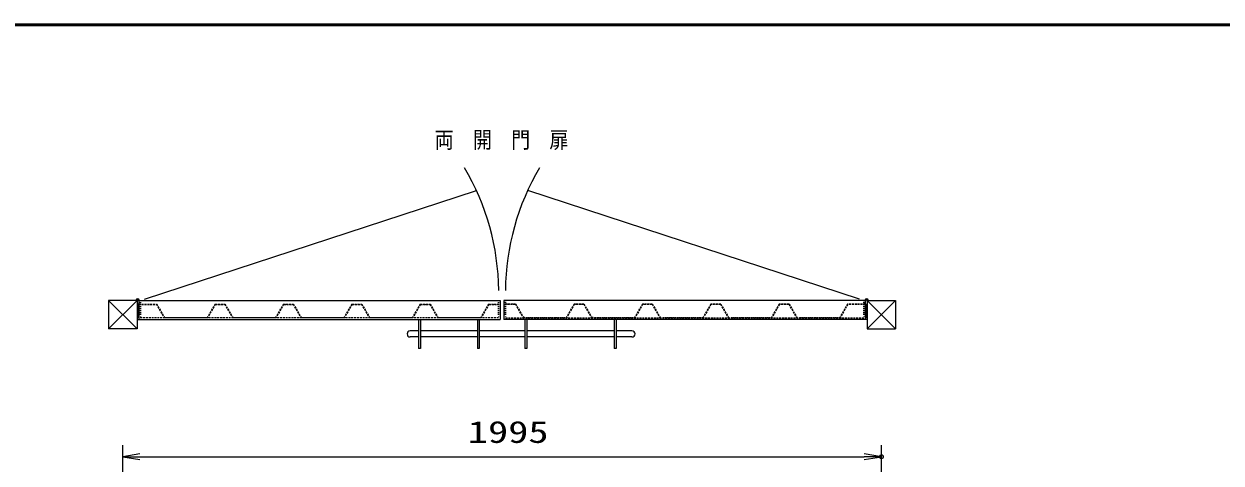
# Model space of a CAD drawing. Units: millimetres, scale not verified. Extents: x -4425 to 4425, y -3150 to 3150.
# Drawn here: x -384 to 2764, y 1770 to 2925 of the extents above; entities that cross this region are included whole.
import ezdxf
from ezdxf.enums import TextEntityAlignment as Align

# ---------------------------------------------------------------- set-up
doc = ezdxf.new("R2010")
doc.units = ezdxf.units.MM
doc.header["$LTSCALE"] = 20
doc.header["$PDMODE"] = 32
doc.header["$PDSIZE"] = 10
doc.linetypes.add('USER2', pattern=[0.375, 0.25, -0.125])
doc.linetypes.add('USER3', pattern=[0.26, 0.01, -0.25])
for name, color, linetype, lineweight in [('0-0_1', 7, 'Continuous', 25), ('0-3_0', 1, 'Continuous', 25), ('0-5_WAKU', 7, 'Continuous', 25)]:
    doc.layers.add(name, color=color, linetype=linetype, lineweight=lineweight)
doc.layers.add('0-4_DEFPOINTS', color=7, linetype='Continuous')
doc.styles.add('ＭＳ ゴシック', font='')
doc.styles.get('ＭＳ ゴシック').set_extended_font_data('MS Gothic')

# ---------------------------------------------------------------- blocks, each defined once
blk = doc.blocks.new('DARROWS')
at = {"layer": '0-3_0', "color": 2}
blk.add_line((0, 0), (-19.982, 0), dxfattribs=at)
blk.add_lwpolyline([(-20, -3.333), (0, 0), (-20, 3.333)], dxfattribs=at)

msp = doc.modelspace()

# ---------------------------------------------------------------- linework, layer by layer
at = {"layer": '0-0_1', "color": 4}
for p, q in [((-67.07, 2201.57), (805.71, 2487.24)), ((1813.22, 2201.57), (940.44, 2487.24))]:
    msp.add_line(p, q, dxfattribs=at)
at = {"layer": '0-0_1'}
for p, q in [((-162.02, 2197.88), (-162.02, 2122.95)), ((-87.09, 2197.88), (-162.02, 2197.88)), ((-162.02, 2122.95), (-87.09, 2197.88)), ((-162.02, 2197.88), (-87.09, 2122.95)), ((-87.09, 2197.88), (-87.09, 2122.95)), ((-85.59, 2188.49), (-85.59, 2151.92)), ((-83.59, 2188.49), (-85.59, 2188.49)), ((-83.59, 2188.49), (-83.59, 2151.92)), ((-82.09, 2197.88), (-82.09, 2147.92)), ((-82.09, 2197.88), (868.08, 2197.88)), ((868.08, 2197.88), (868.08, 2147.92)), ((1828.24, 2197.88), (878.07, 2197.88)), ((878.07, 2197.88), (878.07, 2147.92)), ((1828.24, 2197.88), (1828.24, 2147.92)), ((1829.74, 2188.49), (1829.74, 2151.92)), ((1829.74, 2188.49), (1831.74, 2188.49)), ((1831.74, 2188.49), (1831.74, 2151.92)), ((1833.23, 2197.88), (1833.23, 2122.95)), ((1833.23, 2197.88), (1908.17, 2197.88)), ((1908.17, 2122.95), (1833.23, 2197.88)), ((1908.17, 2197.88), (1833.23, 2122.95)), ((1908.17, 2197.88), (1908.17, 2122.95)), ((-85.59, 2151.92), (-87.09, 2151.92)), ((-87.09, 2147.92), (868.08, 2147.92)), ((-82.09, 2151.92), (-83.59, 2151.92)), ((653.27, 2147.92), (653.27, 2071.99)), ((658.27, 2147.92), (658.27, 2071.99)), ((808.13, 2147.92), (808.13, 2071.99)), ((813.13, 2147.92), (813.13, 2071.99)), ((1833.23, 2147.92), (878.07, 2147.92)), ((933.02, 2147.92), (933.02, 2071.99)), ((938.02, 2147.92), (938.02, 2071.99)), ((1167.81, 2147.92), (1167.81, 2071.99)), ((1172.81, 2147.92), (1172.81, 2071.99)), ((1828.24, 2151.92), (1829.74, 2151.92)), ((1831.74, 2151.92), (1833.23, 2151.92)), ((-87.09, 2122.95), (-162.02, 2122.95)), ((653.27, 2117.95), (631.29, 2117.95)), ((808.13, 2117.95), (658.27, 2117.95)), ((933.02, 2117.95), (813.13, 2117.95)), ((1167.81, 2117.95), (938.02, 2117.95)), ((1214.77, 2117.95), (1172.81, 2117.95)), ((1833.23, 2122.95), (1908.17, 2122.95)), ((653.27, 2101.96), (631.29, 2101.96)), ((808.13, 2101.96), (658.27, 2101.96)), ((933.02, 2101.96), (813.13, 2101.96)), ((1167.81, 2101.96), (938.02, 2101.96)), ((1214.77, 2101.96), (1172.81, 2101.96)), ((658.27, 2071.99), (653.27, 2071.99)), ((813.13, 2071.99), (808.13, 2071.99)), ((938.02, 2071.99), (933.02, 2071.99)), ((1172.81, 2071.99), (1167.81, 2071.99))]:
    msp.add_line(p, q, dxfattribs=at)
at = {"layer": '0-0_1', "linetype": 'USER2'}
for p, q in [((-82.09, 2188.49), (-35.62, 2188.49)), ((-82.09, 2187.69), (-36.08, 2187.69)), ((-36.08, 2187.69), (-15.43, 2151.92)), ((-35.62, 2188.49), (-14.97, 2152.72)), ((118.25, 2188.49), (97.6, 2152.72)), ((118.71, 2187.69), (98.06, 2151.92)), ((118.25, 2188.49), (144.22, 2188.49)), ((118.71, 2187.69), (143.76, 2187.69)), ((143.76, 2187.69), (164.41, 2151.92)), ((144.22, 2188.49), (164.87, 2152.72)), ((298.09, 2188.49), (277.44, 2152.72)), ((298.55, 2187.69), (277.9, 2151.92)), ((298.09, 2188.49), (324.06, 2188.49)), ((299.08, 2187.69), (323.6, 2187.69)), ((323.6, 2187.69), (344.25, 2151.92)), ((324.06, 2188.49), (344.71, 2152.72)), ((477.93, 2188.49), (457.28, 2152.72)), ((478.39, 2187.69), (457.74, 2151.92)), ((477.93, 2188.49), (503.9, 2188.49)), ((478.92, 2187.69), (503.44, 2187.69)), ((503.44, 2187.69), (524.09, 2151.92)), ((503.9, 2188.49), (524.55, 2152.72)), ((657.77, 2188.49), (637.12, 2152.72)), ((658.23, 2187.69), (637.58, 2151.92)), ((657.77, 2188.49), (683.74, 2188.49)), ((658.76, 2187.69), (683.28, 2187.69)), ((683.28, 2187.69), (703.93, 2151.92)), ((683.74, 2188.49), (704.39, 2152.72)), ((837.61, 2188.49), (816.96, 2152.72)), ((838.07, 2187.69), (817.42, 2151.92)), ((837.61, 2188.49), (864.08, 2188.49)), ((838.6, 2187.69), (864.08, 2187.69)), ((908.54, 2188.49), (882.07, 2188.49)), ((907.54, 2187.69), (882.07, 2187.69)), ((908.08, 2187.69), (928.73, 2151.92)), ((908.54, 2188.49), (929.19, 2152.72)), ((1062.41, 2188.49), (1041.75, 2152.72)), ((1062.87, 2187.69), (1042.22, 2151.92)), ((1088.38, 2188.49), (1062.41, 2188.49)), ((1087.38, 2187.69), (1062.87, 2187.69)), ((1087.92, 2187.69), (1108.57, 2151.92)), ((1088.38, 2188.49), (1109.03, 2152.72)), ((1242.25, 2188.49), (1221.59, 2152.72)), ((1242.71, 2187.69), (1222.06, 2151.92)), ((1268.22, 2188.49), (1242.25, 2188.49)), ((1267.22, 2187.69), (1242.71, 2187.69)), ((1267.76, 2187.69), (1288.41, 2151.92)), ((1268.22, 2188.49), (1288.87, 2152.72)), ((1422.09, 2188.49), (1401.43, 2152.72)), ((1422.55, 2187.69), (1401.9, 2151.92)), ((1448.06, 2188.49), (1422.09, 2188.49)), ((1447.06, 2187.69), (1422.55, 2187.69)), ((1447.6, 2187.69), (1468.25, 2151.92)), ((1448.06, 2188.49), (1468.71, 2152.72)), ((1601.93, 2188.49), (1581.27, 2152.72)), ((1602.39, 2187.69), (1581.74, 2151.92)), ((1627.9, 2188.49), (1601.93, 2188.49)), ((1627.44, 2187.69), (1602.39, 2187.69)), ((1627.44, 2187.69), (1648.09, 2151.92)), ((1627.9, 2188.49), (1648.55, 2152.72)), ((1781.77, 2188.49), (1761.11, 2152.72)), ((1782.23, 2187.69), (1761.58, 2151.92)), ((1828.24, 2188.49), (1781.77, 2188.49)), ((1828.24, 2187.69), (1782.23, 2187.69)), ((864.08, 2151.92), (-82.09, 2151.92)), ((-14.97, 2152.72), (97.59, 2152.72)), ((164.87, 2152.72), (277.43, 2152.72)), ((344.71, 2152.72), (457.27, 2152.72)), ((524.55, 2152.72), (637.12, 2152.72)), ((704.39, 2152.72), (816.96, 2152.72)), ((882.07, 2151.92), (1828.24, 2151.92))]:
    msp.add_line(p, q, dxfattribs=at)
at = {"layer": '0-0_1', "linetype": 'USER3'}
for p, q in [((-78.09, 2197.88), (-78.09, 2151.92)), ((864.08, 2197.88), (864.08, 2151.92)), ((882.07, 2197.88), (882.07, 2151.92)), ((1824.24, 2197.88), (1824.24, 2151.92)), ((1041.75, 2152.72), (929.19, 2152.72)), ((1221.59, 2152.72), (1109.03, 2152.72)), ((1401.43, 2152.72), (1288.87, 2152.72)), ((1581.27, 2152.72), (1468.71, 2152.72)), ((1761.11, 2152.72), (1648.55, 2152.72))]:
    msp.add_line(p, q, dxfattribs=at)
at = {"layer": '0-0_1'}
for centre, radius in [((-85.47, 2199.77), 3), ((-85.47, 2199.77), 2), ((1831.62, 2199.77), 3), ((1831.62, 2199.77), 2)]:
    msp.add_circle(centre, radius, dxfattribs=at)
at = {"layer": '0-0_1', "color": 4}
for centre, start, end in [((224.24, 2220.08), 0.39774, 30.71861), ((1521.91, 2220.08), 149.28139, 179.60226)]:
    msp.add_arc(centre, 639.91, start, end, dxfattribs=at)
at = {"layer": '0-0_1'}
for centre, start, end in [((631.29, 2109.96), 90, 269.9967), ((1214.77, 2109.96), 270, 90)]:
    msp.add_arc(centre, 7.99, start, end, dxfattribs=at)
at = {"layer": '0-3_0'}
for p, q in [((-124.55, 1427.6), (-124.55, 1817.14)), ((1870.7, 1431.6), (1870.7, 1817.14))]:
    msp.add_line(p, q, dxfattribs=at)
at = {"layer": '0-3_0', "color": 2}
msp.add_line((-79.55, 1787.14), (1825.7, 1787.14), dxfattribs=at)
at = {"layer": '0-4_DEFPOINTS'}
msp.add_point((1870.7, 1787.14), dxfattribs=at)
at = {"layer": '0-5_WAKU'}
msp.add_line((-4047.95, 2923), (4198.05, 2923), dxfattribs=at)
msp.add_lwpolyline([(-4049.95, 2925), (4200.05, 2925), (4200.05, -2925), (-4049.95, -2925)], close=True, dxfattribs=at)
msp.add_lwpolyline([(-4045.95, -2921), (-4045.95, 2921), (4196.05, 2921)], dxfattribs=at)

# ---------------------------------------------------------------- block references
at = {"layer": '0-3_0', "xscale": 2.25, "yscale": 2.25, "rotation": 180}
msp.add_blockref('DARROWS', (-124.55, 1787.14), dxfattribs=at)
at = {"layer": '0-3_0', "xscale": 2.25, "yscale": 2.25}
msp.add_blockref('DARROWS', (1870.7, 1787.14), dxfattribs=at)

# ---------------------------------------------------------------- texts
at = {"layer": '0-0_1', "color": 4, "style": 'ＭＳ ゴシック', "width": 0.85}
msp.add_text('両\u3000開\u3000門\u3000扉', height=43.4, dxfattribs=at).set_placement((695.48, 2585.61), align=Align.BOTTOM_LEFT)
at = {"layer": '0-3_0', "color": 3, "style": 'ＭＳ ゴシック', "width": 1.35}
msp.add_text('1995', height=57.77, dxfattribs=at).set_placement((783.07, 1806.04), align=Align.BOTTOM_LEFT)

doc.saveas('drawing.dxf')
